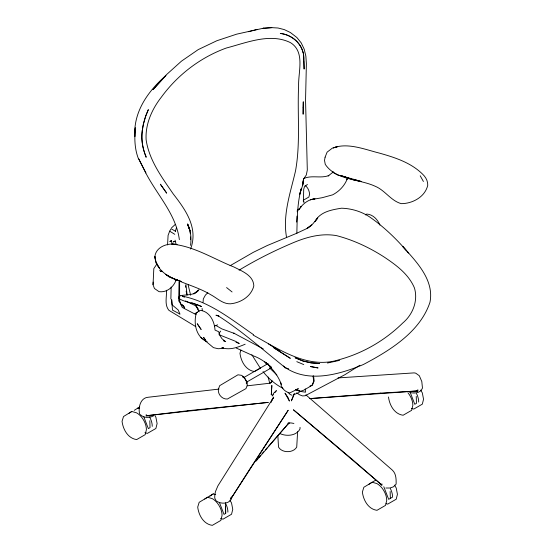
<?xml version="1.0" encoding="UTF-8"?>
<svg xmlns="http://www.w3.org/2000/svg" width="553" height="553" viewBox="0 0 553 553"><rect width="100%" height="100%" fill="white"/><g stroke="black" fill="none" stroke-linecap="round" stroke-linejoin="round"><path stroke-width="0.83" d="M179.013 296.574L179.02 282.051M146.227 414.529L146.22 415.766L150.464 415.911M381.902 483.854L381.895 485.099L379.717 483.35M179.483 280.267L179.11 300.915L182.269 307.461L196.011 314.588M166.46 290.256C166.902 296.926 164.22 304.641 168.886 310.309L195.769 326.623M167.559 244.958L168.091 235.357L169.674 231.175L171.112 228.728L175.495 231.278M170.863 298.986L171.154 287.042M300.037 427.365L299.989 429.024C296.436 435.888 286.551 436.594 280.143 433.663M176.248 279.714C173.829 286.855 166.902 292.814 159.022 291.652L154.425 288.479L153.036 284.691L153.824 268.564L157.038 263.809M153.036 284.691L153.167 282.085M296.678 222.071L297.009 216.071M297.244 211.785L297.334 210.071M297.604 431.734L296.733 447.073C293.311 453.19 281.94 453.19 278.512 447.073L277.882 435.992M190.543 245.352C191.518 238.073 190.792 230.601 187.591 223.924L189.603 229.447L190.322 233.663M296.837 233.373C297.231 218.449 297.231 203.324 301.212 188.794L299.574 194.704L302.85 184.723L303.265 180.617L302.615 185.373L303.528 179.131L306.3 174.976L307.309 170.089L305.546 100.238L306.383 63.761L305.857 56.088L304.178 49.12L301.171 42.83L296.85 37.493L290.401 32.53L284.304 29.599L278.041 28.009L271.793 27.65L263.076 28.286L236.656 34.162L216.817 40.749L198.195 49.625L181.439 61.176L166.439 74.703L153.036 89.607L165.921 75.505C148.086 91.1 133.225 111.851 134.835 136.646L135.305 127.791C134.372 138.105 134.573 148.861 138.395 158.614M203.062 302.242L203.324 298.883L205.453 295.06L207.824 292.703M190.571 249.078C198.527 227.864 185.608 209.864 173.2 193.889C161.863 177.382 149.054 160.114 146.123 139.757C145.204 124.218 151.944 109.162 161.372 97.134C177.624 74.862 200.352 57.464 226.288 48.035C246.493 42.761 270.355 32.599 290.546 42.692C305.332 51.927 298.15 71.869 298.613 85.943C297.244 114.243 300.618 142.833 295.523 170.905C290.484 192.797 282.472 214.647 286.565 237.458M271.15 402.39L271.647 400.42L273.68 397.192L271.744 400.856M303.528 179.131L303.348 179.794L303.742 178.571M175.322 231.451L176.566 227.401M240.942 350.077L239.967 353.263C240.942 361.344 245.781 370.344 254.567 371.533L258.223 369.425M231.735 497.672C230.352 504.08 221.124 504.391 216.645 501.142M294.32 393.819L291.39 400.884L294.21 393.771M299.85 390.542L299.007 392.575L293.657 394.697M231.748 496.877L230.808 498.91L230.795 497.672M273.68 397.192L217.896 485.873L215.414 491.686L214.771 495.709L214.744 498.163L216.099 500.576M333.079 171.492L332.201 172.799L328.171 175.972L328.841 175.529C320.678 178.75 311.505 174.776 303.459 178.674M311.602 224.953L307.136 228.479L311.636 225.237L317.754 218.062L314.92 221.608C320.021 211.744 331.6 209.808 341.54 208.198C351.286 208.543 360.736 211.253 368.982 216.506C382.752 225.873 394.897 237.479 405.881 249.956M272.18 380.768L270.424 383.125L271.882 381.535M219.009 333.355L220.702 331.102M273.251 394.655L272.2 395.989L273.77 393.114L276.424 390.632L274.834 392.644M255.963 460.856L257.076 459.564M258.749 457.621L260.415 455.686M262.087 453.743L263.753 451.808M265.426 449.865L267.092 447.93M268.205 446.63L288.611 423.322L256.115 460.988M171.506 227.898L175.253 224.428M348.425 177.886L346.461 179.566L347.256 178.847C344.547 185.836 339.245 191.352 332.657 194.836L322.171 197.711L310.33 199.757L315.003 198.776C308.892 199.274 303.936 203.089 300.189 207.686L301.33 206.373L298.641 209.988L297.549 209.933M198.997 289.675L193.813 293.906L198.603 290.332C193.806 295.896 186.285 294.3 179.932 295.786L178.405 298.233C185.386 302.719 194.144 302.719 201.451 306.521L191.684 302.685M311.539 225.043L306.915 228.52L296.588 233.331L267.189 245.56L253.267 252.348L230.069 265.723M307.447 184.474L304.579 186.52L303.715 189.223L303.41 201.043L303.272 200.566L304.067 202.28L303.272 201.43M129.063 413.271L131.794 411.473L136.66 412.877A13.486 7.783 60 0 1 146.393 429.743L145.176 434.658L136.66 439.58C127.874 438.391 123.029 429.391 122.054 421.31L123.513 416.533L131.794 411.473M134.227 410.354L139.722 406.897M204.721 499.041L207.444 497.244L212.317 498.647A13.486 7.783 60 0 1 222.05 515.514L220.834 520.428L212.317 525.35C203.532 524.161 198.686 515.161 197.711 507.08L199.17 502.304L213.285 493.87L215.725 494.576M209.884 496.124L213.285 493.87M368.706 484.456L372.114 482.209L376.98 483.612A13.486 7.783 60 0 1 386.72 500.479L385.503 505.394L376.98 510.315C368.194 509.126 363.356 500.126 362.381 492.046L363.839 487.269L375.764 480.101M365.464 214.91L366.798 214.052C373.075 214.523 377.664 219.548 379.904 225.071M359.858 365.257L344.865 374.72L305.111 395.754L302.567 395.941L299.546 394.78L296.664 392.83M298.337 209.497L299.913 208.522L298.143 209.58M287.678 424.006L290.56 422.865L293.913 423.439M239.076 270.182C255.769 260.069 273.223 251.235 291.189 243.59C305.387 237.396 321.044 232.82 336.632 235.661C353.519 240.057 369.508 247.585 384.148 257.027C396.204 265.081 408.646 274.164 414.446 287.968C418.255 300.791 412.821 314.609 402.708 323.049C385.068 340.358 363.203 353.104 339.348 359.63C308.277 369.819 279.12 349.33 253.184 335.104M268.15 363.515L244.295 377.264L242.967 377.022M258.915 369.024L260.304 368.222M271.571 367.724L246.258 382.323L246.977 381.909L246.292 383.817L246.686 382.351L246.721 383.727L246.306 381.701M225.513 502.767L225.7 513.405L224 514.387L219.43 502.504M175.84 280.164L177.181 279.403M195.002 313.482L197.317 312.424M175.266 280.592L177.561 279.576M153.637 415.794C149.504 418.103 143.669 418.137 140.234 414.563M214.481 326.111L217.592 324.839M270.991 382.393L268.606 383.36L247.232 385.828M303.77 199.979L308.857 197.041L309.618 194.214C309.314 190.875 307.924 187.426 305.097 185.442M245.179 344.201C237.804 347.346 229.848 350.429 221.808 347.733L223.495 347.561M171.402 240.949L169.84 241.509L171.541 240.942M296.456 389.436L298.413 388.738L289.689 392.962C285.002 391.835 280.765 387.909 280.855 382.835M309.984 386.049L312.466 385.109L314.18 380.927L313.537 375.867M295.8 389.671L300.217 391.413L303.95 390.079L311.975 385.393L313.696 381.211L313.053 376.144M248.359 31.735L257.408 29.35L256.495 29.592M175.342 241.329L173.11 241.875L175.384 241.371M327.459 363.024L339.59 360.376M413.685 391.842L417.84 390.93L417.833 389.692M219.023 389.084L148.059 397.268C140.49 397.78 138.022 407.644 139.632 413.927M160.605 271.281L162.064 271.157M263.816 28.224L263.076 28.286L271.793 27.65M223.225 348.397L218.124 348.736L213.437 347.63L206.131 341.519L203.601 337.337L205.453 339.777M338.001 377.92L414.156 372.881L415.752 373.185L419.326 375.75L421.808 381.563L422.464 388.068C420.75 393.183 414.169 393.757 409.732 392.374M385.856 488.016L389.906 488.016L393.425 486.84L396.114 484.117C396.245 479.181 396.183 473.416 392.146 469.939L305.906 394.87M288.203 422.782L289.641 422.789M356.644 180.243L354.238 180.084L340.807 175.667L360.95 181.356M319.579 363.563L311 362.892L302.982 361.061L295.171 357.86M319.53 363.508L311 362.789L302.996 360.943L295.171 357.66M357.335 180.472L354.238 180.084L360.922 181.419M301.309 391.545L305.512 392.188L305.242 388.904M345.542 176.829L337.745 175.059L332.954 172.412L332.477 171.382M218.87 315.874L215.953 315.203L218.587 316.053L217.923 315.652C240.355 329.927 260.297 347.526 280.938 364.171C304.447 384.466 337.911 375.155 363.397 364.51C389.665 350.602 420.183 332.056 429.992 302.18C434.347 279.97 416.395 261.707 402.784 246.541L408.522 252.991L407.464 251.781M288.659 368.796L284.989 367.793L283.509 365.955M411.377 408.363L413.81 409.068L422.326 404.146L423.543 399.231L422.326 392.906L420.702 390.093M137.635 408.1L139.252 408.57M144.934 432.695L147.368 433.393L155.891 428.478L157.107 423.557L155.891 417.239L155.075 415.828M386.07 503.659L387.694 504.129L396.211 499.214L397.427 494.292L396.211 487.967L394.586 485.161M220.592 518.465L223.025 519.17L231.541 514.249L232.758 509.327L231.541 503.009L229.924 500.195M303.749 364.579L296.795 361.669M181.294 281.498L169.356 277.074L165.603 274.274C179.663 282.908 196.37 286.067 210.541 294.597C216.942 297.915 222.714 304.109 230.449 303.811C240.707 302.809 251.249 296.408 253.827 285.894C253.461 275.325 241.875 271.101 233.898 266.981C213.499 258.922 193.916 246.064 171.734 244.094L177.071 244.544C168.409 242.504 156.057 246.479 154.895 256.461C155.628 270.12 169.432 278.228 181.294 281.463M236.034 342.259L239.235 343.51L235.613 341.339L218.912 334.655M295.475 389.54L300.217 391.413M292.074 395.257L290.069 394.462L288.175 392.519M223.308 340.71L224.891 341.353M236.269 348.044L253.564 355.925C260.269 358.372 266.124 362.588 271.392 367.33L265.613 362.222C272.256 368.526 278.311 375.75 281.325 384.425M185.462 300.943L196.356 306.092M184.474 297.231L182.144 296.104C209.449 301.53 231.216 319.288 253.509 334.676M263.249 348.874L233.774 333.127L234.686 333.542L221.905 328.911L216.009 325.537M282.956 388.282C275.111 384.425 268.495 378.383 263.028 371.623M169.674 231.175L174.776 234.32M243.762 377.298L242.594 376.572L244.661 378.404L246.168 381.024M159.665 270.493L161.441 271.627M268.364 343.855L279.272 350.885L273.611 347.187M273.438 347.422L290.318 358.33L279.818 351.687M273.452 347.533L279.127 351.231M225.686 341.678L221.988 338.747L220.129 335.871L218.712 331.745L215.013 330.065C214.543 321.397 209.615 311.263 200.048 310.323L196.419 312.687C193.294 323.229 195.914 337.012 207.043 341.733M200.891 337.524L206.836 341.602M183.161 306.238C180.416 304.503 179.345 301.143 179.614 298.019M226.578 287.567L232.066 291.956M276.825 374.955L269.422 367.773M184.156 307.019L184.64 308L182.372 304.8L184.508 307.433M260.498 368.471L251.836 354.736M264.652 361.78L266.76 364.489M195.9 305.809L198.195 309.245L196.011 305.698M156.133 262.958L159.547 268.226L156.133 262.958L154.895 256.461L155.414 259.896M145.425 172.253C156.755 194.621 175.985 213.9 179.366 239.649M420.211 175.778L423.404 181.488M195.907 305.622L199.08 311.795M170.946 240.52L172.211 243.52M190.647 295.247L188.138 284.899M410.208 392.409L414.778 404.291L416.485 403.303L416.243 396.418M383.796 486.702L388.669 499.352L392.561 497.106A13.486 7.783 60 0 0 390.37 488.582M143.773 416.734L148.342 428.616L150.043 427.635L149.801 420.75M175.045 240.182L176.041 243.956M268.122 377.042L269.816 383.616M388.496 396.978C389.471 405.059 394.31 414.066 403.096 415.248L411.619 410.333L412.835 405.411A13.486 7.783 60 0 0 407.969 392.768M186.174 291.175L186.949 294.949M187.101 294.984L185.919 284.567M202.073 308.367L202.35 310.71M185.566 285.77L185.739 287.311M303.825 59.662C304.703 46.134 293.401 34.659 280.309 33.45C290.878 34.756 300.68 42.146 303.079 52.812C303.977 51.021 304.357 84.27 303.915 60.519M390.128 491.486L390.37 498.371M225.458 506.52L225.7 513.405M190.515 236.961L190.564 239.408M179.027 298.24L179.068 301.496M179.607 281.733L179.614 296.304M149.656 417.107A13.486 7.783 60 0 1 152.234 426.37M225.7 503.617A13.486 7.783 60 0 1 227.891 512.14M416.485 393.515A13.486 7.783 60 0 1 418.676 402.038M303.168 107.724L303.127 114.236L303.279 101.766L303.168 107.724M218.311 389.519C217.875 394.531 222.23 399.377 227.359 399.038L245.954 388.621L247.322 385.13C247.08 381.19 244.972 377.533 241.682 375.356L237.977 374.796L219.652 385.69L218.311 389.519M142.259 130.888C140.925 139.957 143.068 148.868 146.04 157.363L146.317 156.921C138.969 141.921 141.582 124.294 148.356 109.632L145.667 116.227L143.358 124.39L142.259 130.888M271.537 390.584L271.302 394.973L271.841 385.441L271.537 390.584M325.095 157.176L324.507 160.363L325.268 164.359C335.899 180.306 358.966 178.792 375.086 186.216C385.019 190.232 390.916 200.877 401.319 203.656C412.579 203.622 425.07 196.916 427.752 185.276C427.877 180.907 425.769 177.119 422.644 174.216C410.872 162.561 394.87 157.474 379.323 153.084C365.298 149.587 347.643 142.335 333.362 147.893L337.669 146.607L332.408 148.093L327.106 152.151L325.095 157.176M179.207 296.878L178.405 298.233L179.932 295.786L179.207 296.878M250.336 468.232L230.808 498.91L288.203 410.257L250.336 468.232M187.826 410.727L146.22 415.766L268.288 402.39L187.826 410.727M380.443 393.114L309.867 398.609L417.84 390.93L380.443 393.114M317.94 367.925L310.641 366.57L317.94 367.925M179.891 314.035L172.488 310.109L171.658 299.595L172.066 304.821L178.246 310.033L179.891 314.035M351.763 458.955L293.415 409.78L381.895 485.099L351.763 458.955M201.078 329.374L197.31 323.844L201.078 329.374M166.619 193.045L160.411 184.253L166.619 193.045M287.823 397.248L285.009 393.162L289.433 401.063L287.823 397.248M145.798 172.847L138.796 159.05L145.798 172.847M189.015 227.96L187.605 224.428L189.969 230.67L189.015 227.96"/></g></svg>
